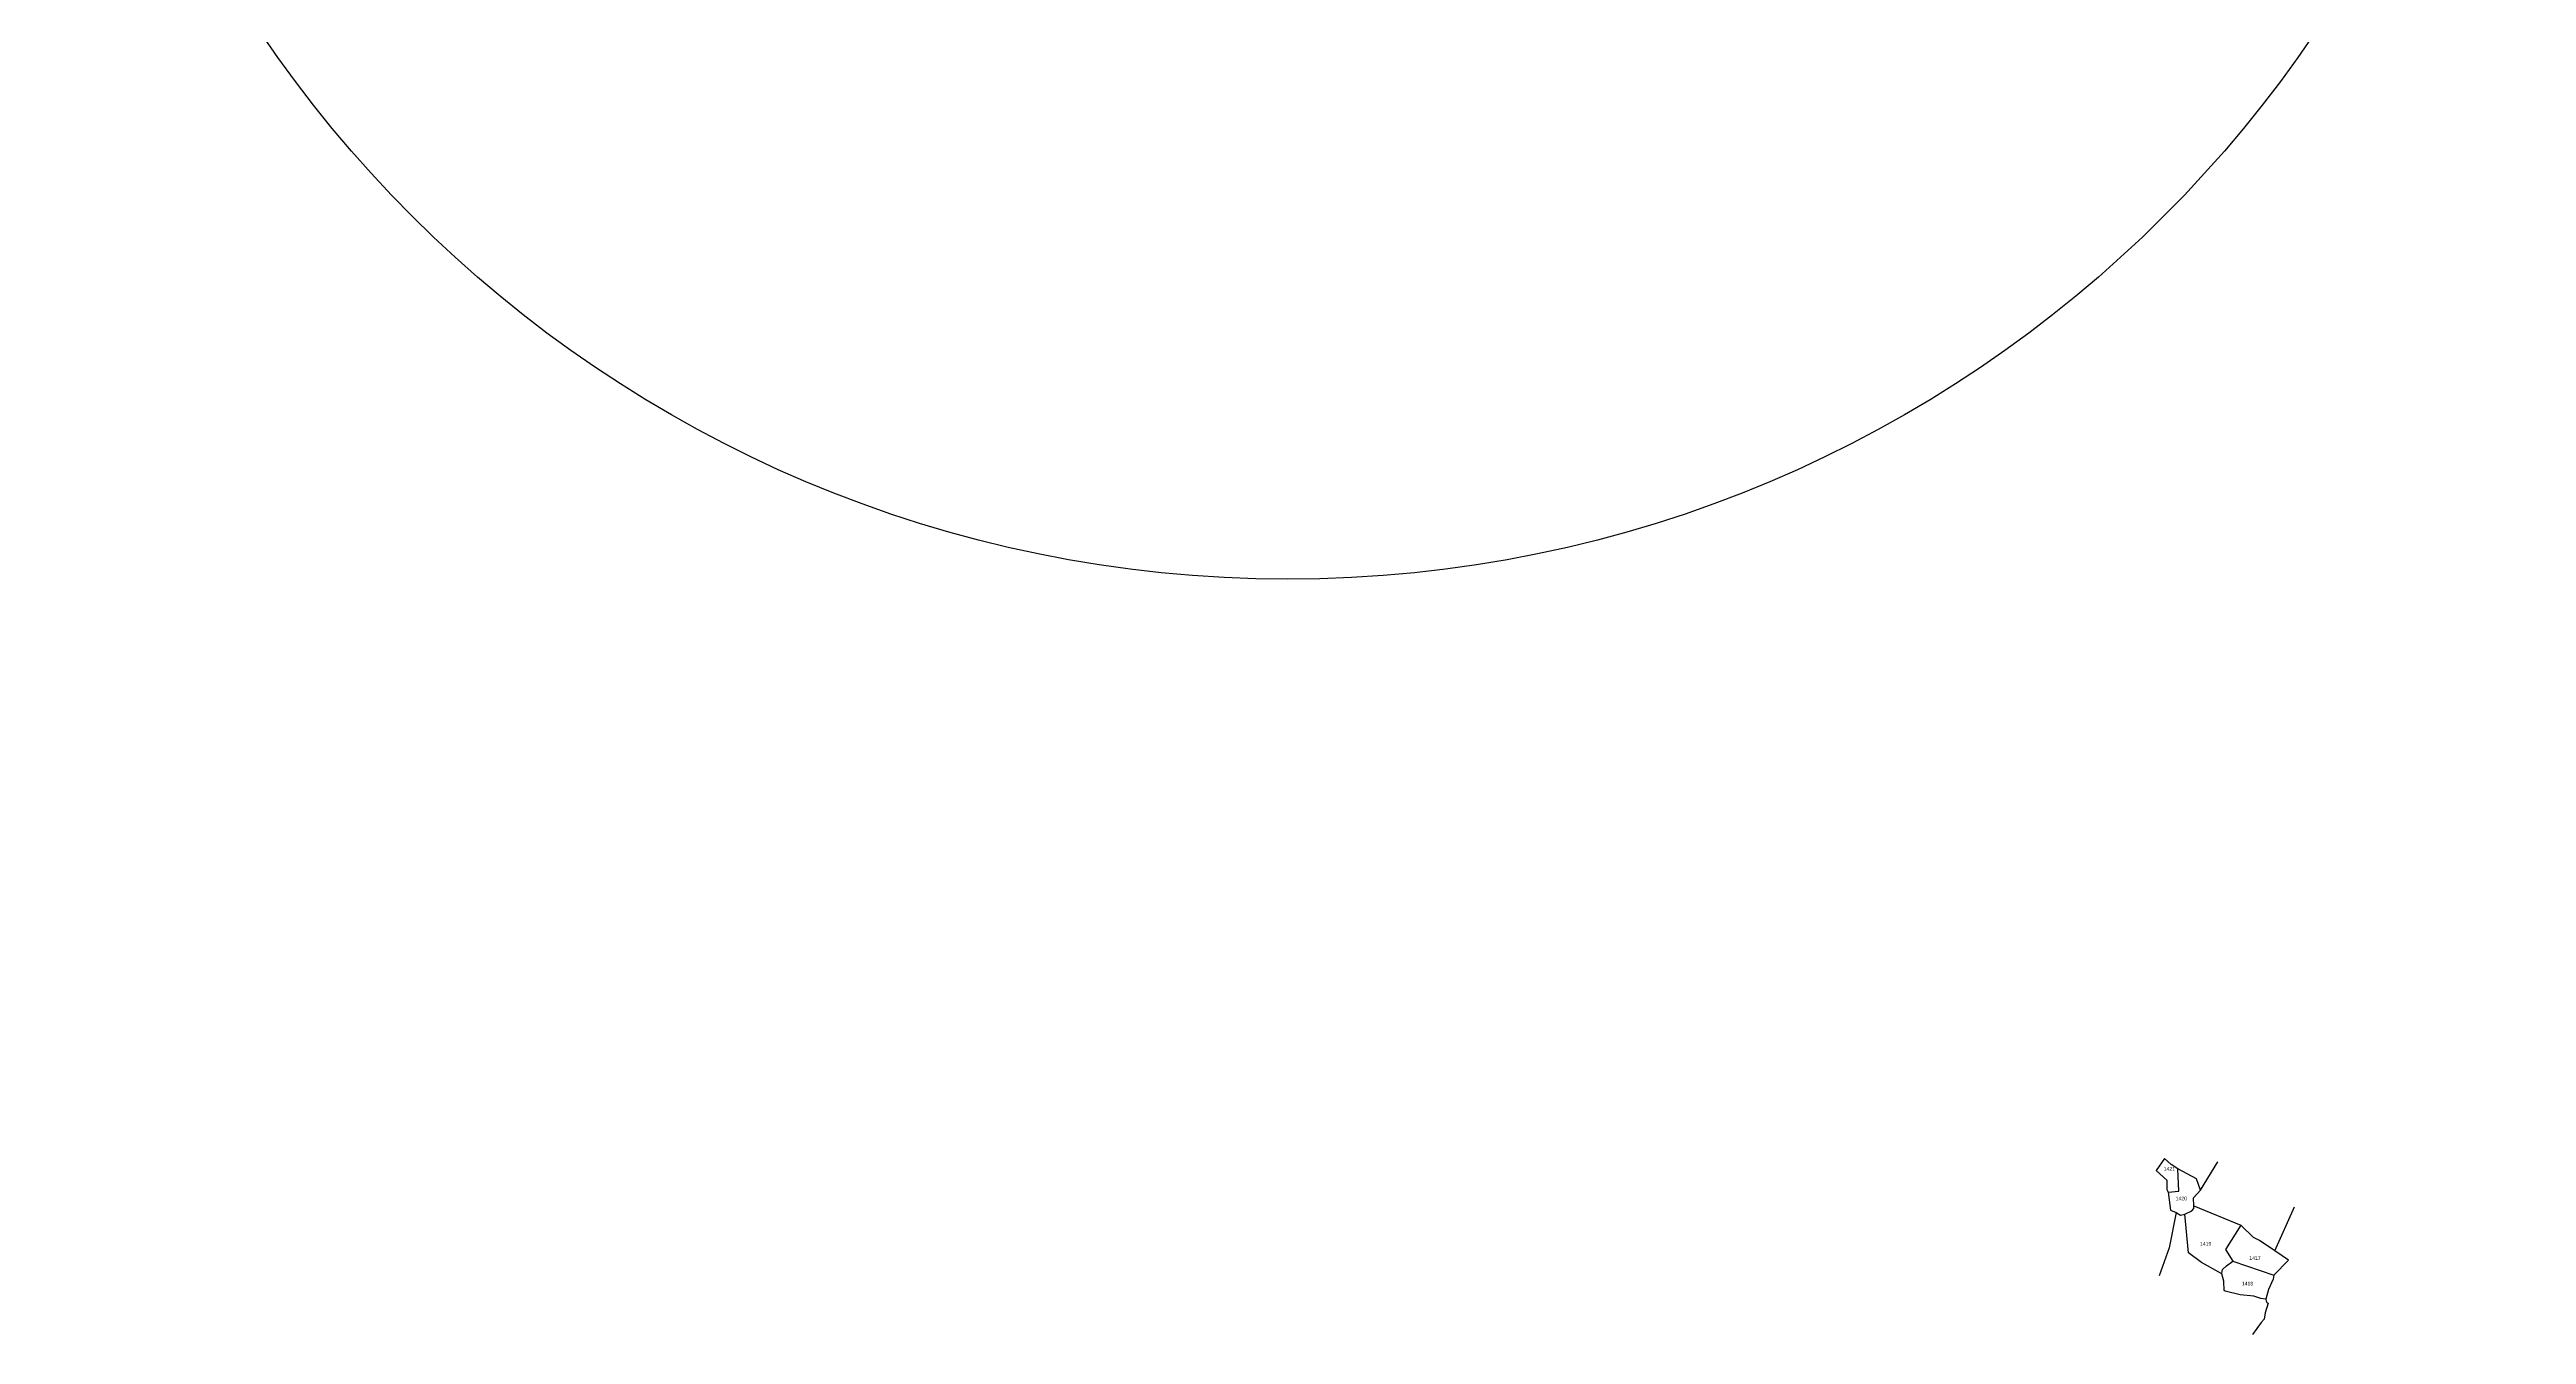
# Model space of a CAD drawing. Header units: metres. Extents: x 258265 to 262653, y 2177285 to 2183135.
# Drawn here: x 258265 to 259466, y 2179398 to 2180021 of the extents above; entities that cross this region are included whole.
import ezdxf

# ---------------------------------------------------------------- set-up
doc = ezdxf.new("R2010")
doc.units = ezdxf.units.M
doc.layers.add('POLY_PARCEL', color=6, linetype='Continuous')
doc.layers.add('TEXT_PARCEL', color=7, linetype='Continuous')
doc.styles.add('TEXT_MAP', font='', dxfattribs={"height": 1.8})
doc.styles.get('TEXT_MAP').set_extended_font_data('Kruti Dev 050')

# ---------------------------------------------------------------- blocks, each defined once
blk = doc.blocks.new('FH')
at = {"layer": 'POLY_PARCEL'}
for points in [[(259026.8, 2179459.3), (259023.6, 2179461.4), (259020.4, 2179464.3), (259016.4, 2179458.5), (259021.6, 2179453.7), (259021.6, 2179449.3), (259022.1, 2179447.9)], [(259037.9, 2179448.9), (259046.2, 2179462.6)], [(259022.1, 2179447.9), (259027.4, 2179448.5), (259026.8, 2179459.3)], [(259037.9, 2179448.9), (259035.9, 2179454.4), (259026.8, 2179459.3)], [(259034.6, 2179441.3), (259034.5, 2179445.2), (259037.9, 2179448.9)], [(259026.1, 2179438.1), (259022.6, 2179420.9), (259017.8, 2179407.4)], [(259022.1, 2179447.9), (259023.3, 2179439.2), (259026.1, 2179438.1)], [(259026.1, 2179438.1), (259028.2, 2179436.8), (259030.2, 2179437.3)], [(259030.2, 2179437.3), (259033.6, 2179438.9), (259034.6, 2179440), (259034.6, 2179441.3)], [(259048.2, 2179408.4), (259038.3, 2179413.8), (259032.1, 2179418.6), (259030.2, 2179437.3)], [(259034.6, 2179441.3), (259057.4, 2179432)], [(259073.9, 2179419.5), (259083.5, 2179440.9)], [(259057.4, 2179432), (259049.9, 2179420.2), (259053.6, 2179414.4)], [(259073.9, 2179419.5), (259066.5, 2179424.5), (259063.6, 2179426), (259057.4, 2179432)], [(259048.2, 2179408.4), (259048.4, 2179409.6), (259048.6, 2179410.4), (259050.4, 2179412.2), (259053.6, 2179414.4)], [(259053.6, 2179414.4), (259073.5, 2179407.7)], [(259073.5, 2179407.7), (259080.6, 2179415), (259073.9, 2179419.5)], [(259069.6, 2179396.1), (259067.1, 2179396.4), (259063.8, 2179397.5), (259057.1, 2179398.1), (259049.8, 2179399.9), (259049.4, 2179400.3), (259049.2, 2179404.8), (259048.2, 2179408.4)], [(259073.5, 2179407.7), (259073.1, 2179405.8), (259070.9, 2179400.7), (259069.6, 2179396.1)], [(259069.6, 2179396.1), (259069.7, 2179395.1), (259070, 2179394.5), (259070.6, 2179394.1), (259069.2, 2179389.5), (259068.8, 2179386.4), (259067.3, 2179384.8), (259063.1, 2179378.9)]]:
    blk.add_lwpolyline(points, dxfattribs=at)
at = {"layer": 'TEXT_PARCEL', "style": 'TEXT_MAP'}
for s, p in [('1421', (259020, 2179458.3)), ('1420', (259025.8, 2179444)), ('1419', (259037.6, 2179422)), ('1417', (259061.5, 2179415.1)), ('1418', (259057.9, 2179402.7))]:
    blk.add_text(s, height=1.8, dxfattribs=at).set_placement(p)

msp = doc.modelspace()

# ---------------------------------------------------------------- linework, layer by layer
msp.add_circle((258865.2, 2180365.1), 600.6)

# ---------------------------------------------------------------- block references
msp.add_blockref('FH', (269.9, 19.3))

doc.saveas('drawing.dxf')
